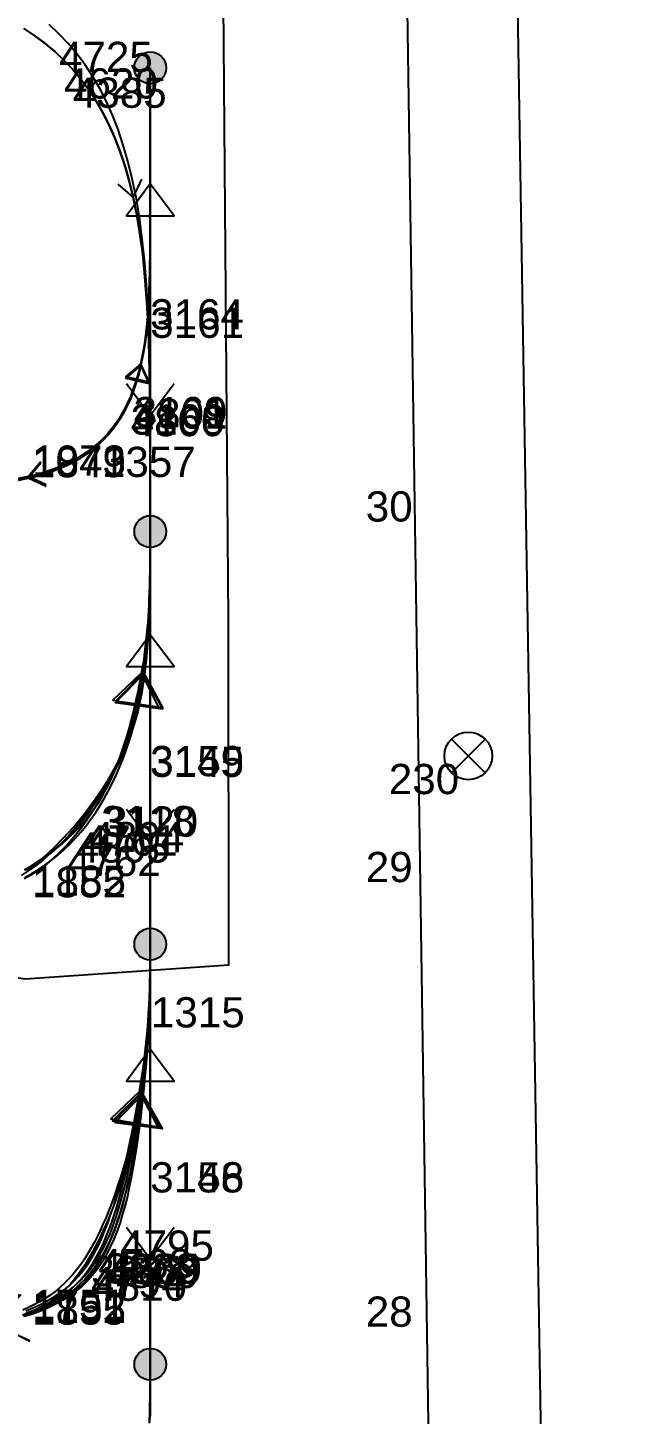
# Model space of a CAD drawing. Header units: millimetres. Extents: x 1508 to 209369, y 3688 to 146097.
# Drawn here: x 180874 to 184650, y 49094 to 57807 of the extents above; entities that cross this region are included whole.
import ezdxf

# ---------------------------------------------------------------- set-up
doc = ezdxf.new("R2010")
doc.units = ezdxf.units.MM
for name, color, linetype, true_color in [('Ndc8_Cluster', 7, 'Continuous', 0x808000), ('Ndc8_Point', 7, 'Continuous', 0x000080), ('Ndc8_PointID', 7, 'Continuous', 0x000080), ('Ndc8_Reflector', 7, 'Continuous', 0x008000), ('Ndc8_ReflectorID', 7, 'Continuous', 0x008000), ('Ndc8_SD2_Bwd_AutoLoadEnabled', 7, 'Continuous', 0x0080c0), ('Ndc8_SD2_Bwd_AutoLoadEnabledID', 7, 'Continuous', 0x0080c0), ('Ndc8_SD2_Forward', 5, 'Continuous', 0x0000ff), ('Ndc8_SD2_ForwardID', 5, 'Continuous', 0x0000ff), ('Ndc8_SD2_Fwd_CurveLeft', 7, 'Continuous', 0xff80c0), ('Ndc8_SD2_Fwd_CurveLeftID', 7, 'Continuous', 0xff80c0), ('Ndc8_SD2_JiangCha', 5, 'Continuous', 0x0000ff), ('Ndc8_SD2_JiangChaID', 5, 'Continuous', 0x0000ff), ('Ndc8_SD2_Reverse', 5, 'Continuous', 0x0000ff), ('Ndc8_SD2_ReverseID', 5, 'Continuous', 0x0000ff), ('Ndc8_Text', 7, 'Continuous', 0x000000)]:
    doc.layers.add(name, color=color, linetype=linetype, true_color=true_color)
doc.styles.add('Ndc8Style', font='arial.ttf', dxfattribs={"height": 0.2})

msp = doc.modelspace()

# ---------------------------------------------------------------- hatches: boundary and pattern name
at = {"layer": 'Ndc8_Point'}
h = msp.add_hatch(color=256, dxfattribs=at)
edge = h.paths.add_edge_path(flags=0)
edge.add_arc((181644, 57555), 100, 0, 360)
h = msp.add_hatch(color=256, dxfattribs=at)
edge = h.paths.add_edge_path(flags=0)
edge.add_arc((181644, 54641), 100, 0, 360)
h = msp.add_hatch(color=256, dxfattribs=at)
edge = h.paths.add_edge_path(flags=0)
edge.add_arc((181644, 52048), 100, 0, 360)
h = msp.add_hatch(color=256, dxfattribs=at)
edge = h.paths.add_edge_path(flags=0)
edge.add_arc((181644, 49408), 100, 0, 360)

# ---------------------------------------------------------------- linework, layer by layer
at = {"layer": 'Ndc8_Cluster'}
for points in [[(168672, 56469), (168582, 15163), (184650, 15345), (183955, 57935), (181238, 59038), (177537, 58539)], [(177715, 58993), (176874, 56149), (168984, 55470), (169153, 53927), (178155, 53993), (179685, 52011), (180858, 51831), (182139, 51918), (182137, 54088), (182100, 58481)], [(167605, 58247), (167760, 57974), (177198, 55483), (177066, 15865), (183886, 15903), (183257, 58207), (177761, 58246)]]:
    msp.add_lwpolyline(points, close=True, dxfattribs=at)
at = {"layer": 'Ndc8_Point'}
for centre in [(181644, 57555), (181644, 54641), (181644, 52048), (181644, 49408)]:
    msp.add_circle(centre, 100, dxfattribs=at)
at = {"layer": 'Ndc8_Reflector'}
for p, q in [((183750, 53337), (183538, 53125)), ((183538, 53337), (183750, 53125))]:
    msp.add_line(p, q, dxfattribs=at)
msp.add_circle((183644, 53231), 150, dxfattribs=at)
at = {"layer": 'Ndc8_SD2_Bwd_AutoLoadEnabled'}
for points in [[(181644, 57555), (181644, 56794), (181643, 56424), (181641, 56271), (181638, 56154), (181632, 56056), (181626, 55970), (181618, 55892), (181609, 55822), (181598, 55757), (181585, 55696), (181572, 55640), (181556, 55587), (181539, 55537), (181521, 55490), (181501, 55445), (181480, 55403), (181456, 55363), (181432, 55326), (181405, 55290), (181377, 55257), (181347, 55225), (181315, 55195), (181282, 55167), (181246, 55140), (181209, 55116), (181169, 55092), (181127, 55071), (181082, 55051), (181035, 55033), (180985, 55016), (180932, 55000), (180876, 54987), (180815, 54974)], [(181644, 57555), (181644, 56784), (181643, 56414), (181641, 56261), (181638, 56144), (181632, 56046), (181626, 55960), (181618, 55882), (181609, 55812), (181598, 55747), (181585, 55686), (181572, 55630), (181556, 55577), (181539, 55527), (181521, 55480), (181501, 55435), (181480, 55393), (181456, 55353), (181432, 55316), (181405, 55280), (181377, 55247), (181347, 55215), (181315, 55185), (181282, 55157), (181246, 55130), (181209, 55106), (181169, 55082), (181127, 55061), (181082, 55041), (181035, 55023), (180985, 55006), (180932, 54990), (180876, 54977), (180815, 54964)], [(180990, 54935), (180876, 54987), (180957, 55082)], [(180990, 54925), (180876, 54977), (180957, 55072)], [(181644, 54641), (181644, 54596), (181644, 54551), (181644, 54505), (181644, 54460), (181643, 54414), (181643, 54368), (181642, 54322), (181641, 54275), (181640, 54228), (181639, 54180), (181637, 54132), (181635, 54084), (181633, 54035), (181630, 53985), (181630, 53985), (181627, 53935), (181623, 53883), (181618, 53832), (181613, 53779), (181606, 53726), (181598, 53673), (181589, 53619), (181577, 53564), (181565, 53509), (181550, 53454), (181533, 53399), (181513, 53343), (181491, 53286), (181467, 53230), (181467, 53230), (181439, 53173), (181409, 53117), (181377, 53060), (181342, 53005), (181305, 52950), (181267, 52896), (181227, 52844), (181186, 52793), (181143, 52744), (181100, 52698), (181056, 52654), (181011, 52613), (180967, 52574), (180922, 52540), (180922, 52540), (180877, 52508), (180833, 52480)], [(181644, 54641), (181644, 54603), (181644, 54565), (181644, 54527), (181644, 54489), (181643, 54451), (181643, 54413), (181643, 54374), (181642, 54336), (181641, 54297), (181640, 54259), (181638, 54220), (181637, 54181), (181635, 54142), (181633, 54103), (181633, 54103), (181630, 54063), (181627, 54024), (181623, 53984), (181620, 53944), (181615, 53904), (181611, 53864), (181605, 53823), (181599, 53783), (181593, 53742), (181586, 53701), (181579, 53661), (181571, 53620), (181562, 53579), (181553, 53537), (181553, 53537), (181542, 53496), (181532, 53455), (181520, 53413), (181508, 53372), (181495, 53331), (181481, 53290), (181466, 53249), (181450, 53208), (181433, 53167), (181416, 53127), (181397, 53086), (181377, 53046), (181357, 53007), (181335, 52967), (181335, 52967), (181312, 52928), (181288, 52890), (181263, 52852), (181237, 52815), (181210, 52778), (181182, 52743), (181153, 52708), (181123, 52675), (181092, 52643), (181060, 52612), (181028, 52582), (180994, 52554), (180960, 52528), (180924, 52503), (180924, 52503), (180888, 52480), (180851, 52459)], [(181644, 54641), (181644, 54595), (181644, 54549), (181644, 54502), (181644, 54456), (181643, 54409), (181642, 54362), (181642, 54314), (181640, 54266), (181639, 54218), (181637, 54169), (181635, 54119), (181632, 54069), (181629, 54018), (181625, 53966), (181625, 53966), (181620, 53913), (181615, 53859), (181609, 53805), (181602, 53750), (181593, 53694), (181583, 53638), (181572, 53581), (181558, 53524), (181543, 53467), (181526, 53410), (181507, 53353), (181485, 53295), (181460, 53238), (181433, 53181), (181433, 53181), (181403, 53124), (181370, 53068), (181335, 53012), (181298, 52957), (181259, 52904), (181218, 52851), (181176, 52801), (181133, 52752), (181089, 52705), (181044, 52660), (180999, 52618), (180954, 52578), (180909, 52541), (180865, 52508)], [(181644, 52048), (181644, 52015), (181644, 51981), (181644, 51948), (181643, 51914), (181643, 51881), (181643, 51847), (181642, 51813), (181641, 51778), (181640, 51743), (181639, 51708), (181638, 51672), (181636, 51636), (181634, 51599), (181632, 51562), (181632, 51562), (181629, 51524), (181626, 51486), (181623, 51447), (181619, 51408), (181615, 51368), (181611, 51327), (181606, 51287), (181601, 51246), (181595, 51205), (181589, 51163), (181583, 51122), (181576, 51080), (181568, 51038), (181561, 50996), (181561, 50996), (181552, 50954), (181543, 50911), (181534, 50869), (181524, 50827), (181514, 50785), (181503, 50743), (181492, 50701), (181480, 50660), (181468, 50618), (181455, 50576), (181441, 50535), (181427, 50494), (181413, 50453), (181398, 50412), (181398, 50412), (181382, 50371), (181366, 50331), (181349, 50292), (181331, 50253), (181313, 50214), (181294, 50176), (181273, 50139), (181252, 50104), (181230, 50069), (181207, 50035), (181183, 50003), (181158, 49972), (181131, 49943), (181103, 49915), (181103, 49915), (181074, 49889), (181044, 49864), (181013, 49841), (180980, 49820), (180947, 49800), (180913, 49782), (180878, 49764), (180843, 49748)], [(181644, 52048), (181644, 52011), (181644, 51974), (181644, 51937), (181644, 51899), (181643, 51861), (181643, 51822), (181642, 51783), (181642, 51743), (181641, 51701), (181639, 51659), (181638, 51616), (181636, 51571), (181633, 51525), (181631, 51478), (181631, 51478), (181628, 51429), (181624, 51378), (181620, 51326), (181616, 51273), (181611, 51218), (181606, 51163), (181600, 51106), (181594, 51049), (181587, 50992), (181580, 50933), (181572, 50875), (181564, 50816), (181555, 50757), (181545, 50698), (181545, 50698), (181535, 50639), (181524, 50580), (181512, 50522), (181500, 50465), (181486, 50408), (181470, 50353), (181454, 50299), (181435, 50246), (181415, 50195), (181393, 50146), (181369, 50099), (181343, 50054), (181315, 50011), (181284, 49971), (181284, 49971), (181251, 49934), (181215, 49899), (181177, 49867), (181136, 49838), (181094, 49811), (181049, 49786), (181002, 49763), (180954, 49743), (180903, 49724), (180851, 49708)], [(181644, 52048), (181644, 52002), (181644, 51956), (181644, 51911), (181644, 51864), (181643, 51818), (181642, 51771), (181642, 51724), (181640, 51676), (181639, 51628), (181637, 51579), (181634, 51530), (181631, 51479), (181628, 51428), (181624, 51376), (181624, 51376), (181619, 51323), (181614, 51269), (181609, 51214), (181602, 51160), (181596, 51105), (181589, 51050), (181581, 50995), (181573, 50941), (181565, 50887), (181557, 50834), (181548, 50783), (181539, 50732), (181530, 50683), (181521, 50636), (181521, 50636), (181511, 50590), (181502, 50546), (181492, 50504), (181482, 50463), (181472, 50424), (181462, 50387), (181451, 50350), (181439, 50315), (181428, 50281), (181415, 50249), (181403, 50217), (181389, 50186), (181375, 50156), (181361, 50127), (181361, 50127), (181345, 50098), (181329, 50071), (181312, 50044), (181294, 50017), (181275, 49991), (181254, 49966), (181233, 49942), (181210, 49919), (181186, 49896), (181161, 49874), (181134, 49853), (181105, 49833), (181074, 49813), (181042, 49794), (181042, 49794), (181008, 49776), (180973, 49759), (180935, 49743), (180896, 49728), (180856, 49713)], [(181644, 52048), (181644, 52018), (181644, 51988), (181644, 51958), (181644, 51927), (181643, 51896), (181643, 51866), (181643, 51834), (181642, 51803), (181641, 51771), (181641, 51738), (181640, 51705), (181638, 51671), (181637, 51637), (181635, 51602), (181635, 51602), (181634, 51566), (181632, 51529), (181629, 51492), (181627, 51454), (181624, 51415), (181620, 51376), (181617, 51336), (181613, 51296), (181608, 51255), (181603, 51213), (181598, 51171), (181592, 51129), (181585, 51086), (181578, 51042), (181578, 51042), (181571, 50999), (181562, 50955), (181554, 50910), (181544, 50866), (181535, 50822), (181524, 50777), (181513, 50733), (181502, 50689), (181490, 50646), (181478, 50603), (181465, 50560), (181452, 50518), (181439, 50477), (181425, 50437), (181425, 50437), (181410, 50398), (181396, 50359), (181381, 50322), (181365, 50285), (181349, 50250), (181333, 50215), (181317, 50182), (181300, 50150), (181284, 50118), (181267, 50088), (181249, 50060), (181232, 50032), (181214, 50006), (181197, 49980), (181197, 49980), (181179, 49956), (181161, 49934), (181143, 49912), (181124, 49892), (181105, 49872), (181085, 49854), (181065, 49837), (181044, 49820), (181022, 49805), (180999, 49790), (180975, 49777), (180949, 49764), (180923, 49751), (180895, 49740), (180895, 49740), (180865, 49729)], [(180886, 49555), (180658, 49659), (180821, 49848)], [(180886, 49552), (180663, 49664), (180833, 49847)], [(181644, 49408), (181644, 49357), (181644, 49305), (181644, 49254), (181643, 49202), (181643, 49150), (181641, 49097), (181640, 49044)], [(181644, 49408), (181644, 49369), (181644, 49330), (181644, 49291), (181644, 49251), (181643, 49212), (181643, 49172), (181642, 49132), (181641, 49091)], [(181644, 49408), (181644, 49355), (181644, 49303), (181644, 49250), (181643, 49197), (181642, 49143), (181641, 49089)], [(181644, 49408), (181644, 49361), (181644, 49314), (181644, 49267), (181643, 49219), (181643, 49172), (181642, 49124), (181641, 49075)]]:
    msp.add_lwpolyline(points, dxfattribs=at)
at = {"layer": 'Ndc8_SD2_Forward'}
for points in [[(181644, 54641), (181644, 54715), (181644, 54789), (181644, 54863), (181644, 54937), (181644, 55010), (181644, 55083), (181644, 55156), (181644, 55228), (181644, 55299), (181644, 55370), (181644, 55440), (181644, 55510), (181644, 55578), (181644, 55646), (181644, 55646), (181644, 55712), (181644, 55778), (181644, 55843), (181644, 55907), (181644, 55971), (181644, 56035), (181644, 56098), (181644, 56161), (181644, 56225), (181644, 56289), (181644, 56353), (181644, 56418), (181644, 56484), (181644, 56550), (181644, 56550), (181644, 56618), (181644, 56686), (181644, 56756), (181644, 56826), (181644, 56897), (181644, 56968), (181644, 57040), (181644, 57113), (181644, 57186), (181644, 57259), (181644, 57333), (181644, 57407), (181644, 57481), (181644, 57555)], [(181644, 56826), (181494, 56626), (181794, 56626), (181644, 56826)], [(181644, 52048), (181644, 52110), (181644, 52171), (181644, 52233), (181644, 52295), (181644, 52357), (181644, 52418), (181644, 52480), (181644, 52542), (181644, 52603), (181644, 52665), (181644, 52727), (181644, 52789), (181644, 52850), (181644, 52912), (181644, 52912), (181644, 52974), (181644, 53036), (181644, 53097), (181644, 53159), (181644, 53221), (181644, 53283), (181644, 53344), (181644, 53406), (181644, 53468), (181644, 53530), (181644, 53592), (181644, 53653), (181644, 53715), (181644, 53777), (181644, 53777), (181644, 53839), (181644, 53900), (181644, 53962), (181644, 54024), (181644, 54086), (181644, 54147), (181644, 54209), (181644, 54271), (181644, 54332), (181644, 54394), (181644, 54456), (181644, 54518), (181644, 54579), (181644, 54641)], [(181644, 53993), (181494, 53793), (181794, 53793), (181644, 53993)], [(181644, 49408), (181644, 49471), (181644, 49534), (181644, 49597), (181644, 49659), (181644, 49722), (181644, 49785), (181644, 49848), (181644, 49911), (181644, 49974), (181644, 50037), (181644, 50099), (181644, 50162), (181644, 50225), (181644, 50288), (181644, 50288), (181644, 50351), (181644, 50414), (181644, 50477), (181644, 50539), (181644, 50602), (181644, 50665), (181644, 50728), (181644, 50791), (181644, 50854), (181644, 50917), (181644, 50979), (181644, 51042), (181644, 51105), (181644, 51168), (181644, 51168), (181644, 51231), (181644, 51294), (181644, 51357), (181644, 51419), (181644, 51482), (181644, 51545), (181644, 51608), (181644, 51671), (181644, 51734), (181644, 51797), (181644, 51859), (181644, 51922), (181644, 51985), (181644, 52048)], [(181644, 51388), (181494, 51188), (181794, 51188), (181644, 51388)], [(181644, 49093), (181644, 49156), (181644, 49219), (181644, 49282), (181644, 49345), (181644, 49408)]]:
    msp.add_lwpolyline(points, dxfattribs=at)
at = {"layer": 'Ndc8_SD2_Fwd_CurveLeft'}
for points in [[(181644, 54641), (181644, 54738), (181643, 55413), (181639, 55692), (181632, 55906), (181623, 56085), (181611, 56242), (181597, 56384), (181579, 56513), (181560, 56631), (181537, 56742), (181512, 56845), (181484, 56942), (181453, 57033), (181419, 57119), (181383, 57200), (181344, 57277), (181302, 57349), (181256, 57418), (181208, 57483), (181157, 57544), (181102, 57602), (181044, 57657), (180983, 57708), (180918, 57756), (180849, 57802)], [(181644, 54641), (181644, 54737), (181643, 55451), (181638, 55747), (181631, 55973), (181622, 56163), (181609, 56330), (181594, 56479), (181576, 56616), (181555, 56742), (181531, 56858), (181504, 56968), (181474, 57070), (181442, 57167), (181406, 57258), (181368, 57344), (181326, 57425), (181281, 57502), (181234, 57574), (181182, 57643), (181128, 57708), (181070, 57769), (181009, 57827)]]:
    msp.add_lwpolyline(points, dxfattribs=at)
at = {"layer": 'Ndc8_SD2_JiangCha'}
for points in [[(180815, 54974), (180876, 54987), (180932, 55000), (180985, 55016), (181035, 55033), (181082, 55051), (181127, 55071), (181169, 55092), (181209, 55116), (181246, 55140), (181282, 55167), (181315, 55195), (181347, 55225), (181377, 55257), (181405, 55290), (181432, 55326), (181456, 55363), (181480, 55403), (181501, 55445), (181521, 55490), (181539, 55537), (181556, 55587), (181572, 55640), (181585, 55696), (181598, 55757), (181609, 55822), (181618, 55892), (181626, 55970), (181632, 56056), (181638, 56154), (181641, 56271), (181643, 56424), (181644, 56794), (181644, 56794), (181644, 57555)], [(180815, 54964), (180876, 54977), (180932, 54990), (180985, 55006), (181035, 55023), (181082, 55041), (181127, 55061), (181169, 55082), (181209, 55106), (181246, 55130), (181282, 55157), (181315, 55185), (181347, 55215), (181377, 55247), (181405, 55280), (181432, 55316), (181456, 55353), (181480, 55393), (181501, 55435), (181521, 55480), (181539, 55527), (181556, 55577), (181572, 55630), (181585, 55686), (181598, 55747), (181609, 55812), (181618, 55882), (181626, 55960), (181632, 56046), (181638, 56144), (181641, 56261), (181643, 56414), (181644, 56784), (181644, 56784), (181644, 57555)], [(181585, 55696), (181490, 55615), (181637, 55582), (181585, 55696)], [(181585, 55686), (181490, 55605), (181637, 55572), (181585, 55686)], [(180854, 52516), (180893, 52539), (180931, 52563), (180970, 52590), (181008, 52618), (181046, 52648), (181083, 52681), (181120, 52716), (181120, 52716), (181156, 52753), (181190, 52792), (181224, 52833), (181257, 52876), (181288, 52921), (181319, 52967), (181348, 53014), (181375, 53062), (181402, 53111), (181427, 53161), (181450, 53211), (181472, 53262), (181492, 53313), (181511, 53364), (181511, 53364), (181528, 53414), (181543, 53464), (181556, 53514), (181569, 53564), (181579, 53613), (181589, 53662), (181597, 53711), (181605, 53759), (181611, 53807), (181616, 53855), (181621, 53902), (181625, 53948), (181628, 53994), (181631, 54040), (181631, 54040), (181634, 54085), (181636, 54130), (181638, 54174), (181639, 54218), (181641, 54261), (181642, 54304), (181642, 54347), (181643, 54389), (181643, 54432), (181644, 54474), (181644, 54516), (181644, 54558), (181644, 54599), (181644, 54641)], [(180855, 52467), (180899, 52492), (180941, 52518), (180983, 52546), (181023, 52576), (181062, 52607), (181100, 52640), (181136, 52675), (181136, 52675), (181171, 52712), (181205, 52750), (181238, 52790), (181269, 52831), (181299, 52874), (181327, 52918), (181354, 52963), (181380, 53010), (181404, 53057), (181427, 53105), (181449, 53154), (181469, 53204), (181488, 53254), (181505, 53305), (181505, 53305), (181521, 53356), (181536, 53408), (181549, 53460), (181561, 53512), (181572, 53564), (181581, 53616), (181590, 53668), (181598, 53720), (181605, 53772), (181611, 53823), (181616, 53873), (181621, 53923), (181625, 53973), (181629, 54021), (181629, 54021), (181632, 54069), (181634, 54116), (181637, 54162), (181638, 54208), (181640, 54253), (181641, 54298), (181642, 54342), (181643, 54385), (181643, 54428), (181644, 54471), (181644, 54514), (181644, 54556), (181644, 54599), (181644, 54641)], [(180869, 52519), (180911, 52546), (180953, 52575), (180995, 52605), (181037, 52637), (181079, 52671), (181119, 52706), (181159, 52743), (181197, 52782), (181233, 52823), (181267, 52866), (181267, 52866), (181298, 52910), (181328, 52956), (181355, 53003), (181381, 53051), (181404, 53101), (181426, 53150), (181446, 53201), (181464, 53251), (181481, 53301), (181497, 53352), (181511, 53401), (181525, 53450), (181537, 53498), (181548, 53545), (181548, 53545), (181558, 53591), (181568, 53635), (181576, 53679), (181585, 53721), (181592, 53762), (181599, 53802), (181605, 53842), (181610, 53881), (181615, 53919), (181619, 53957), (181623, 53995), (181627, 54033), (181630, 54070), (181633, 54108), (181633, 54108), (181635, 54145), (181637, 54183), (181638, 54221), (181640, 54259), (181641, 54297), (181642, 54335), (181643, 54373), (181643, 54411), (181643, 54449), (181644, 54488), (181644, 54526), (181644, 54564), (181644, 54603), (181644, 54641)], [(181590, 53753), (181408, 53582), (181703, 53530), (181590, 53753)], [(181601, 53745), (181426, 53567), (181723, 53527), (181601, 53745)], [(181604, 53755), (181427, 53578), (181724, 53536), (181604, 53755)], [(180841, 49718), (180885, 49731), (180928, 49745), (180969, 49760), (181008, 49775), (181045, 49792), (181080, 49811), (181080, 49811), (181113, 49830), (181143, 49850), (181172, 49871), (181198, 49893), (181223, 49916), (181245, 49940), (181266, 49965), (181286, 49990), (181304, 50016), (181321, 50042), (181337, 50069), (181352, 50097), (181367, 50124), (181380, 50152), (181380, 50152), (181393, 50181), (181405, 50210), (181417, 50239), (181428, 50269), (181439, 50300), (181449, 50331), (181459, 50364), (181469, 50398), (181478, 50433), (181487, 50470), (181496, 50508), (181505, 50547), (181514, 50589), (181523, 50633), (181523, 50633), (181531, 50678), (181540, 50726), (181549, 50775), (181557, 50825), (181565, 50877), (181573, 50930), (181581, 50983), (181588, 51038), (181595, 51092), (181602, 51147), (181608, 51202), (181614, 51256), (181619, 51310), (181624, 51363), (181624, 51363), (181628, 51416), (181631, 51468), (181634, 51519), (181637, 51569), (181639, 51619), (181640, 51668), (181641, 51716), (181642, 51765), (181643, 51812), (181644, 51860), (181644, 51907), (181644, 51954), (181644, 52001), (181644, 52048)], [(180847, 49710), (180890, 49727), (180931, 49744), (180972, 49764), (181010, 49784), (181047, 49806), (181083, 49830), (181083, 49830), (181116, 49855), (181148, 49882), (181178, 49911), (181207, 49942), (181234, 49975), (181260, 50010), (181285, 50047), (181308, 50087), (181331, 50129), (181352, 50174), (181372, 50222), (181392, 50272), (181411, 50326), (181429, 50382), (181429, 50382), (181447, 50442), (181464, 50504), (181480, 50569), (181496, 50636), (181511, 50704), (181525, 50774), (181539, 50844), (181552, 50915), (181564, 50985), (181575, 51055), (181586, 51125), (181595, 51193), (181604, 51259), (181611, 51324), (181611, 51324), (181618, 51386), (181623, 51445), (181628, 51503), (181632, 51559), (181635, 51613), (181638, 51665), (181640, 51716), (181641, 51766), (181643, 51814), (181643, 51862), (181644, 51909), (181644, 51956), (181644, 52002), (181644, 52048)], [(180849, 49723), (180882, 49735), (180914, 49747), (180945, 49760), (180975, 49774), (181004, 49789), (181032, 49804), (181060, 49820), (181087, 49837), (181112, 49855), (181137, 49874), (181161, 49894), (181184, 49915), (181207, 49937), (181228, 49960), (181228, 49960), (181249, 49984), (181269, 50009), (181288, 50036), (181307, 50064), (181324, 50093), (181342, 50123), (181358, 50155), (181374, 50189), (181389, 50224), (181404, 50261), (181418, 50300), (181432, 50340), (181445, 50382), (181458, 50426), (181458, 50426), (181470, 50472), (181482, 50520), (181494, 50569), (181505, 50619), (181516, 50670), (181526, 50722), (181536, 50773), (181545, 50825), (181554, 50877), (181562, 50928), (181570, 50979), (181578, 51028), (181585, 51076), (181591, 51123), (181591, 51123), (181597, 51168), (181603, 51211), (181607, 51252), (181612, 51292), (181616, 51331), (181620, 51368), (181623, 51404), (181626, 51439), (181629, 51474), (181631, 51507), (181633, 51539), (181635, 51571), (181637, 51603), (181638, 51634), (181638, 51634), (181639, 51665), (181640, 51695), (181641, 51725), (181642, 51755), (181642, 51785), (181643, 51815), (181643, 51844), (181644, 51874), (181644, 51903), (181644, 51932), (181644, 51961), (181644, 51990), (181644, 52019), (181644, 52048)], [(180862, 49745), (180906, 49762), (180949, 49782), (180990, 49802), (181029, 49825), (181066, 49848), (181066, 49848), (181101, 49874), (181134, 49902), (181164, 49931), (181193, 49962), (181221, 49995), (181247, 50031), (181271, 50069), (181294, 50109), (181316, 50151), (181337, 50196), (181357, 50244), (181377, 50295), (181395, 50348), (181414, 50404), (181414, 50404), (181432, 50463), (181449, 50525), (181466, 50589), (181483, 50654), (181499, 50722), (181514, 50790), (181529, 50859), (181542, 50929), (181556, 50998), (181568, 51067), (181579, 51135), (181590, 51202), (181599, 51267), (181608, 51330), (181608, 51330), (181615, 51391), (181621, 51450), (181626, 51507), (181631, 51562), (181634, 51616), (181637, 51667), (181639, 51718), (181641, 51767), (181642, 51816), (181643, 51863), (181644, 51910), (181644, 51956), (181644, 52002), (181644, 52048)], [(181577, 51123), (181397, 50950), (181693, 50901), (181577, 51123)], [(181584, 51114), (181407, 50938), (181704, 50894), (181584, 51114)], [(181590, 51113), (181414, 50935), (181712, 50895), (181590, 51113)], [(181597, 51107), (181424, 50927), (181721, 50890), (181597, 51107)], [(181639, 49038), (181642, 49113), (181643, 49187), (181644, 49261), (181644, 49335), (181644, 49408)], [(181641, 49070), (181642, 49127), (181643, 49184), (181644, 49240), (181644, 49296), (181644, 49352), (181644, 49408)], [(181641, 49089), (181642, 49143), (181643, 49196), (181644, 49250), (181644, 49303), (181644, 49355), (181644, 49408)], [(181642, 49058), (181643, 49108), (181643, 49158), (181644, 49208), (181644, 49258), (181644, 49308), (181644, 49358), (181644, 49408)]]:
    msp.add_lwpolyline(points, dxfattribs=at)
at = {"layer": 'Ndc8_SD2_Reverse'}
for points in [[(180849, 57802), (180918, 57756), (180983, 57708), (181044, 57657), (181102, 57602), (181157, 57544), (181208, 57483), (181256, 57418), (181302, 57349), (181344, 57277), (181383, 57200), (181419, 57119), (181453, 57033), (181484, 56942), (181512, 56845), (181537, 56742), (181560, 56631), (181579, 56513), (181597, 56384), (181611, 56242), (181623, 56085), (181632, 55906), (181639, 55692), (181643, 55413), (181644, 54738), (181644, 54738), (181644, 54641)], [(181644, 57555), (181644, 57519), (181644, 57482), (181644, 57446), (181644, 57409), (181644, 57372), (181644, 57335), (181644, 57298), (181644, 57260), (181644, 57223), (181644, 57185), (181644, 57146), (181644, 57107), (181644, 57068), (181644, 57028), (181644, 57028), (181644, 56988), (181644, 56947), (181644, 56906), (181644, 56864), (181644, 56823), (181644, 56781), (181643, 56738), (181643, 56696), (181643, 56654), (181643, 56611), (181643, 56569), (181643, 56527), (181643, 56484), (181643, 56443), (181643, 56443), (181643, 56401), (181643, 56359), (181643, 56318), (181643, 56276), (181643, 56235), (181643, 56193), (181643, 56151), (181643, 56109), (181643, 56067), (181643, 56024), (181643, 55980), (181643, 55936), (181643, 55891), (181643, 55845), (181643, 55845), (181643, 55799), (181643, 55751), (181643, 55704), (181643, 55655), (181643, 55607), (181643, 55558), (181644, 55509), (181644, 55461), (181644, 55412), (181644, 55365), (181644, 55317), (181644, 55271), (181644, 55225), (181644, 55180), (181644, 55180), (181644, 55137), (181644, 55095), (181644, 55053), (181644, 55013), (181644, 54973), (181644, 54934), (181644, 54896), (181644, 54859), (181644, 54822), (181644, 54785), (181644, 54749), (181644, 54713), (181644, 54677), (181644, 54641)], [(181588, 56856), (181537, 56742), (181442, 56823)], [(181794, 55569), (181644, 55369), (181494, 55569)], [(181644, 54641), (181644, 54610), (181644, 54579), (181644, 54547), (181644, 54515), (181644, 54482), (181644, 54448), (181644, 54414), (181644, 54378), (181644, 54341), (181644, 54303), (181644, 54263), (181644, 54221), (181644, 54177), (181644, 54132), (181644, 54132), (181644, 54084), (181644, 54034), (181644, 53982), (181644, 53928), (181644, 53873), (181644, 53817), (181644, 53759), (181643, 53701), (181643, 53641), (181643, 53581), (181643, 53521), (181643, 53460), (181643, 53400), (181643, 53339), (181643, 53339), (181643, 53279), (181643, 53219), (181643, 53160), (181643, 53101), (181643, 53043), (181643, 52986), (181644, 52930), (181644, 52874), (181644, 52820), (181644, 52768), (181644, 52716), (181644, 52666), (181644, 52618), (181644, 52571), (181644, 52571), (181644, 52527), (181644, 52483), (181644, 52442), (181644, 52401), (181644, 52362), (181644, 52325), (181644, 52288), (181644, 52252), (181644, 52217), (181644, 52182), (181644, 52148), (181644, 52115), (181644, 52081), (181644, 52048)], [(181794, 52894), (181644, 52694), (181494, 52894)], [(181644, 52048), (181644, 51985), (181644, 51922), (181644, 51859), (181644, 51797), (181644, 51734), (181644, 51671), (181644, 51608), (181644, 51545), (181644, 51482), (181644, 51419), (181644, 51357), (181644, 51294), (181644, 51231), (181644, 51168), (181644, 51168), (181644, 51105), (181644, 51042), (181644, 50979), (181644, 50917), (181644, 50854), (181644, 50791), (181644, 50728), (181644, 50665), (181644, 50602), (181644, 50539), (181644, 50477), (181644, 50414), (181644, 50351), (181644, 50288), (181644, 50288), (181644, 50225), (181644, 50162), (181644, 50099), (181644, 50037), (181644, 49974), (181644, 49911), (181644, 49848), (181644, 49785), (181644, 49722), (181644, 49659), (181644, 49597), (181644, 49534), (181644, 49471), (181644, 49408)], [(181794, 50268), (181644, 50068), (181494, 50268)], [(181644, 49408), (181644, 49377), (181644, 49346), (181644, 49315), (181644, 49283), (181644, 49251), (181644, 49219), (181644, 49186), (181644, 49152), (181644, 49118), (181644, 49083)]]:
    msp.add_lwpolyline(points, dxfattribs=at)

# ---------------------------------------------------------------- texts
at = {"layer": 'Ndc8_PointID', "style": 'Ndc8Style'}
for s, p in [('1073', (180901, 54992)), ('1849', (180901, 54982)), ('1357', (181340, 54984)), ('1185', (180901, 52352)), ('1852', (180901, 52342)), ('1315', (181648, 51525)), ('1751', (180901, 49687)), ('1192', (180901, 49667)), ('1855', (180901, 49657))]:
    msp.add_text(s, height=190, dxfattribs=at).set_placement(p)
at = {"layer": 'Ndc8_ReflectorID', "style": 'Ndc8Style'}
msp.add_text('230', height=190, dxfattribs=at).set_placement((183144, 52991))
at = {"layer": 'Ndc8_SD2_Bwd_AutoLoadEnabledID', "style": 'Ndc8Style'}
for s, p in [('4800', (181521, 55240)), ('3168', (181521, 55250)), ('3118', (181335, 52727)), ('4805', (181176, 52561)), ('4761', (181227, 52604)), ('4795', (181454, 50059)), ('4568', (181317, 49942)), ('3232', (181273, 49899)), ('4809', (181361, 49887))]:
    msp.add_text(s, height=190, dxfattribs=at).set_placement(p)
at = {"layer": 'Ndc8_SD2_ForwardID', "style": 'Ndc8Style'}
for s, p in [('3161', (181644, 55858)), ('3159', (181644, 53104)), ('3158', (181644, 50488))]:
    msp.add_text(s, height=190, dxfattribs=at).set_placement(p)
at = {"layer": 'Ndc8_SD2_Fwd_CurveLeftID', "style": 'Ndc8Style'}
for s, p in [('4725', (181070, 57529)), ('4620', (181102, 57362))]:
    msp.add_text(s, height=190, dxfattribs=at).set_placement(p)
at = {"layer": 'Ndc8_SD2_JiangChaID', "style": 'Ndc8Style'}
for s, p in [('4801', (181539, 55287)), ('3169', (181539, 55297)), ('3120', (181354, 52723)), ('4804', (181267, 52626)), ('4762', (181120, 52476)), ('3233', (181358, 49915)), ('4569', (181380, 49912)), ('4794', (181271, 49829)), ('4810', (181285, 49807))]:
    msp.add_text(s, height=190, dxfattribs=at).set_placement(p)
at = {"layer": 'Ndc8_SD2_ReverseID', "style": 'Ndc8Style'}
for s, p in [('4385', (181157, 57304)), ('3164', (181643, 55911)), ('3145', (181643, 53099)), ('3146', (181644, 50488))]:
    msp.add_text(s, height=190, dxfattribs=at).set_placement(p)
at = {"layer": 'Ndc8_Text', "char_height": 190, "width": 644, "attachment_point": 1, "style": 'Ndc8Style'}
for s, insert in [('30', (182999, 54894)), ('29', (182999, 52628)), ('28', (182999, 49834))]:
    msp.add_mtext(s, dxfattribs=dict(at, insert=insert))

doc.saveas('drawing.dxf')
